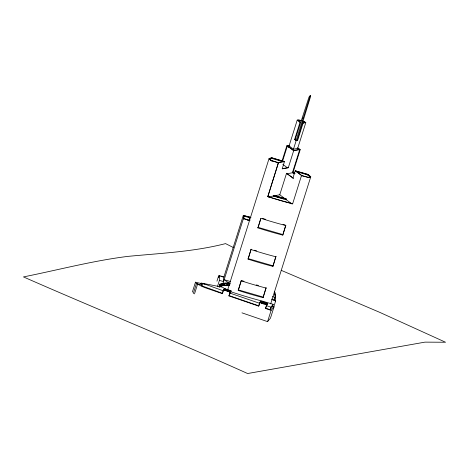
<?xml version="1.0" encoding="UTF-8"?>
<svg xmlns="http://www.w3.org/2000/svg" width="469" height="469" viewBox="0 0 469 469"><rect width="100%" height="100%" fill="white"/><g stroke="black" fill="none" stroke-linecap="round" stroke-linejoin="round"><path stroke-width="0.7" d="M295.124 139.58L309.001 97.077L310.314 95.471L310.285 97.446L297.164 140.172L296.162 140.366L294.62 139.434L300.043 122.233L297.229 120.099L289.226 145.484L286.864 145.724L281.933 161.359M192.366 292.093L195.491 282.18L202.596 283.88M193.269 293.6L196.394 283.681L195.491 282.18M194.5 293.893L197.625 283.98A14.844 3.717 17.5 0 0 206.829 288.318L222.265 293.617L222.499 293.336L201.676 285.785L202.473 283.264L222.687 287.268L225.056 289.074M201.342 283.675L201.471 283.253L204.273 284.073M216.948 281.171L218.665 275.737L218.701 277.531L219.316 275.59L224.123 276.991M217.505 286.442L219.416 280.374L219.316 275.59M219.146 286.793L220.014 284.044L220.448 284.167L220.489 286.02M219.134 286.993L219.469 285.926L219.897 286.067L219.703 286.33M219.287 286.77L220.33 284.771L220.758 284.918L220.266 286.483L219.838 286.336M220.448 284.167L220.319 284.589L222.412 285.199M219.715 286.917L220.33 284.771M220.266 285.656L220.594 284.613L222.74 284.214L220.594 284.613M250.27 217.352L243.335 215.324L243.405 218.613L222.247 285.779L220.102 286.178L220.494 286.342L220.987 284.777M243.335 215.324L223.484 278.293L223.555 281.582L219.416 280.374M243.704 219.041L243.774 215.57L249.983 217.382M221.849 285.615L222.341 284.05M222.37 284.976L222.699 283.933L224.006 283.733L224.346 283.903L223.854 285.469L222.206 285.498L223.854 285.469M222.599 285.662L223.097 284.097L224.346 283.903M223.514 285.299L224.006 283.733M222.265 293.617L223.461 289.842L224.475 288.605L231.141 290.897L228.931 295.91L258.63 306.105L258.865 305.823L259.656 303.308L229.962 293.107M222.699 292.709L223.297 290.821L202.473 283.264M224.082 289.865L224.475 288.605M224.698 289.267L224.827 288.845L230.637 290.844L230.508 291.261L224.698 289.267L223.83 290.317M224.1 285.263L226.726 285.129L227.219 283.563L227.559 283.739L227.066 285.304L224.44 285.439L224.932 283.874L227.559 283.739M227.635 284.636L227.969 283.593L229.323 283.71M229.095 285.445L227.735 285.334L227.969 283.593M249.678 217.059L249.32 220.067L249.678 217.059L250.979 217.44M228.708 285.469L229.359 283.405L224.147 279.694L230.39 281.517M227.653 289.871L269.059 158.534L271.633 157.713L284.501 161.535L282.186 168.881L288.306 167.703L293.664 150.713L300.236 149.611L293.113 172.199A105.244 26.352 17.5 0 1 294.972 173.424M269.687 159.706A5.487 1.372 17.5 0 1 269.376 159.102L271.703 158.358L271.832 157.942L283.757 161.436L278 162.544L277.871 163.024M229.64 292.31L230.637 290.844M283.622 161.858L271.897 158.446L272.026 158.03M228.931 295.91L230.121 292.134L231.141 290.897M291.923 203.951L286.442 199.812L286.325 198.938L273.855 195.309L273.656 195.942L279.776 194.764L286.541 173.296L293.524 178.284L292.896 178.097L295.206 170.757L301.503 175.517L292.627 203.857A105.244 26.352 17.5 0 1 267.793 196.64L278.434 162.702L284.501 161.535M238.223 290.411L241.248 280.831A105.244 26.352 17.5 0 0 266.075 288.054L263.056 297.633A105.244 26.352 17.5 0 1 238.223 290.411L241.23 280.491M248.083 259.152L251.091 249.232L248.083 259.152A105.244 26.352 17.5 0 0 272.911 266.374L275.919 256.455L272.911 266.374M257.938 227.893L260.957 218.314A105.244 26.352 17.5 0 0 285.791 225.536L282.766 235.116A105.244 26.352 17.5 0 1 257.938 227.893L260.729 218.642M267.793 196.64L278.434 162.702M282.655 160.908L287.368 145.953L286.864 145.724M287.356 146.287L287.491 145.871L289.467 145.671L289.338 146.088L288.019 146.222M268.303 196.968L273.345 196.001L273.855 195.309M300.512 120.486A5.487 1.372 17.5 0 0 298.735 120.158L297.745 120.257L297.61 120.68L298.606 120.574A5.487 1.372 17.5 0 1 300.383 120.902M300.16 122.602L300.289 122.186L297.745 120.257M296.162 140.366L310.314 95.471M293.459 149.206L296.173 140.606L297.663 140.319L303.091 123.118L305.806 122.597L297.803 147.981L297.434 148.444L293.459 149.206L289.338 146.088M293.524 150.889L293.658 150.473L299.41 149.365L299.474 149.81L299.41 149.365M286.852 173.237L286.653 173.87L292.41 172.762A102.758 25.731 17.5 0 1 294.127 173.888M292.41 172.762L299.732 149.547M295.968 171.097L301.936 175.67L307.605 177.176A5.487 1.372 17.5 0 0 310.32 176.655L307.887 174.532L295.968 171.097L295.833 171.513L307.752 174.949L310.185 177.077A5.487 1.372 17.5 0 1 309.915 177.511M258.63 306.105L259.82 302.329L260.858 301.069L267.705 303.42L265.477 308.455L271.123 310.396L274.013 306.896L271.985 306.363M261.21 301.315L260.195 302.804L261.21 301.315L267.201 303.367L266.181 304.856L267.201 303.367M301.936 175.611L301.801 176.027M265.477 308.455L266.668 304.68L267.705 303.42M307.558 174.925L307.693 174.503M307.752 174.949L307.887 174.532M270.677 303.906L310.765 176.766L308.074 174.415L295.206 170.757M274.547 293.975L274.975 292.615L275.074 297.616L274.283 300.131L271.739 299.04M274.582 294.315L274.975 293.055M265.706 308.174L270.074 309.675L270.871 307.154L273.21 304.317L262.552 301.168A107.647 26.956 17.5 0 1 237.15 293.782L230.871 291.794M275.039 295.622L275.45 294.309L275.596 301.092L273.685 307.16M241.963 312.841L267.582 321.634L271.123 310.396M273.21 304.317L272.419 306.837L270.074 309.675M274.013 306.896L270.466 318.134L267.582 321.634M282.766 235.116L285.773 225.196L285.791 225.536M263.056 297.633L266.064 287.708L266.075 288.054M220.758 284.918L220.049 285.873L219.615 285.727M224.827 288.845L223.965 289.895L229.775 291.888M220.494 286.342L222.247 285.779M271.832 157.942L269.511 158.68A5.487 1.372 17.5 0 0 272.325 160.808L278 162.544M302.833 122.925L305.29 122.45L304.264 121.764A5.487 1.372 17.5 0 0 302.476 121.055M282.274 168.559L288.306 167.703M297.229 120.099L298.454 119.976A6.021 1.507 17.5 0 1 302.024 120.785M224.592 283.698L227.219 283.563M228.227 283.768L230.261 283.938M229.505 285.334L227.471 285.158L227.735 285.334M293.113 172.199L292.609 172.135A102.758 25.731 17.5 0 1 294.884 173.63M196.74 283.645L197.537 283.833M196.394 283.681L202.479 285.14M302.388 118.053L303.672 118.428M300.043 122.233L300.547 122.38M302.587 122.972L303.091 123.118M297.164 140.172L297.663 140.319M273.544 195.374L286.641 199.178M273.656 195.942L284.044 198.962M273.345 196.001L286.442 199.812M262.323 218.372L265.771 219.375M283.018 224.393L285.088 224.997M257.915 227.313L282.748 234.535M254.538 250.235L256.607 250.839M248.06 258.571L272.888 265.794M241.922 280.691L243.991 281.289M256.408 284.9L258.478 285.504M238.205 289.83L263.033 297.047M243.64 215.992L249.848 217.804M250.047 220.436L243.839 218.624L243.774 215.57M243.405 218.613L249.649 220.436M247.157 220.049L249.227 220.653M220.77 276.352L222.875 276.962M204.507 284.021L201.037 283.006L201.054 284.021M278.439 162.86L272.161 160.879A6.021 1.507 17.5 0 1 269.059 158.534M261.081 301.731L267.066 303.789M260.33 302.382L266.316 304.44M223.461 289.842L230.121 292.134M259.82 302.329L266.668 304.68M260.858 303.033L264.188 304.176M266.503 305.659L270.871 307.154M229.165 295.622L258.865 305.823M222.699 283.933L223.097 284.097M272.53 296.525L275.074 297.616M281.23 270.337L379.902 312.424L445.55 342.247L424.978 342.136L247.626 373.529C173.413 340.148 97.945 309.646 23.45 276.915C58.244 269.968 92.674 260.752 127.92 256.379C160.574 253.248 193.656 251.8 225.554 243.61L233.257 247.474M287.491 145.871L293.658 150.473M226.726 285.129L227.066 285.304M305.806 122.597L304.539 121.747A6.021 1.507 17.5 0 0 302.552 120.955M297.803 147.981L300.236 149.611M297.569 148.022L299.603 149.394M297.434 148.444L299.474 149.81M294.62 139.434L296.173 140.606M287.368 145.953L293.664 150.713M288.095 146.785L289.18 147.606M282.807 164.326L287.005 167.497M286.541 173.296L292.896 178.097M279.776 194.764L285.545 199.132M301.503 175.517L307.781 177.341A6.021 1.507 17.5 0 0 310.765 176.766M292.627 203.857L292.615 203.698A102.758 25.731 17.5 0 1 267.787 196.476M274.312 291.654L274.347 293.295M274.254 298.753L274.283 300.131M220.33 285.205L220.36 286.436M220.014 284.044L220.043 285.299M201.471 283.253L201.488 284.126M272.19 161.23A5.487 1.372 17.5 0 1 270.689 160.462M275.936 256.795A105.244 26.352 17.5 0 1 251.103 249.572M219.621 287.022A28.685 7.182 17.5 0 1 230.215 283.206M220.313 286.436A28.228 7.07 17.5 0 1 229.153 285.422M219.855 285.838A28.228 7.07 17.5 0 1 229.81 283.323M302.962 121.7A5.487 1.372 17.5 0 1 304.135 122.186M271.862 299.462A97.071 24.306 17.5 0 1 275.596 301.092"/></g></svg>
